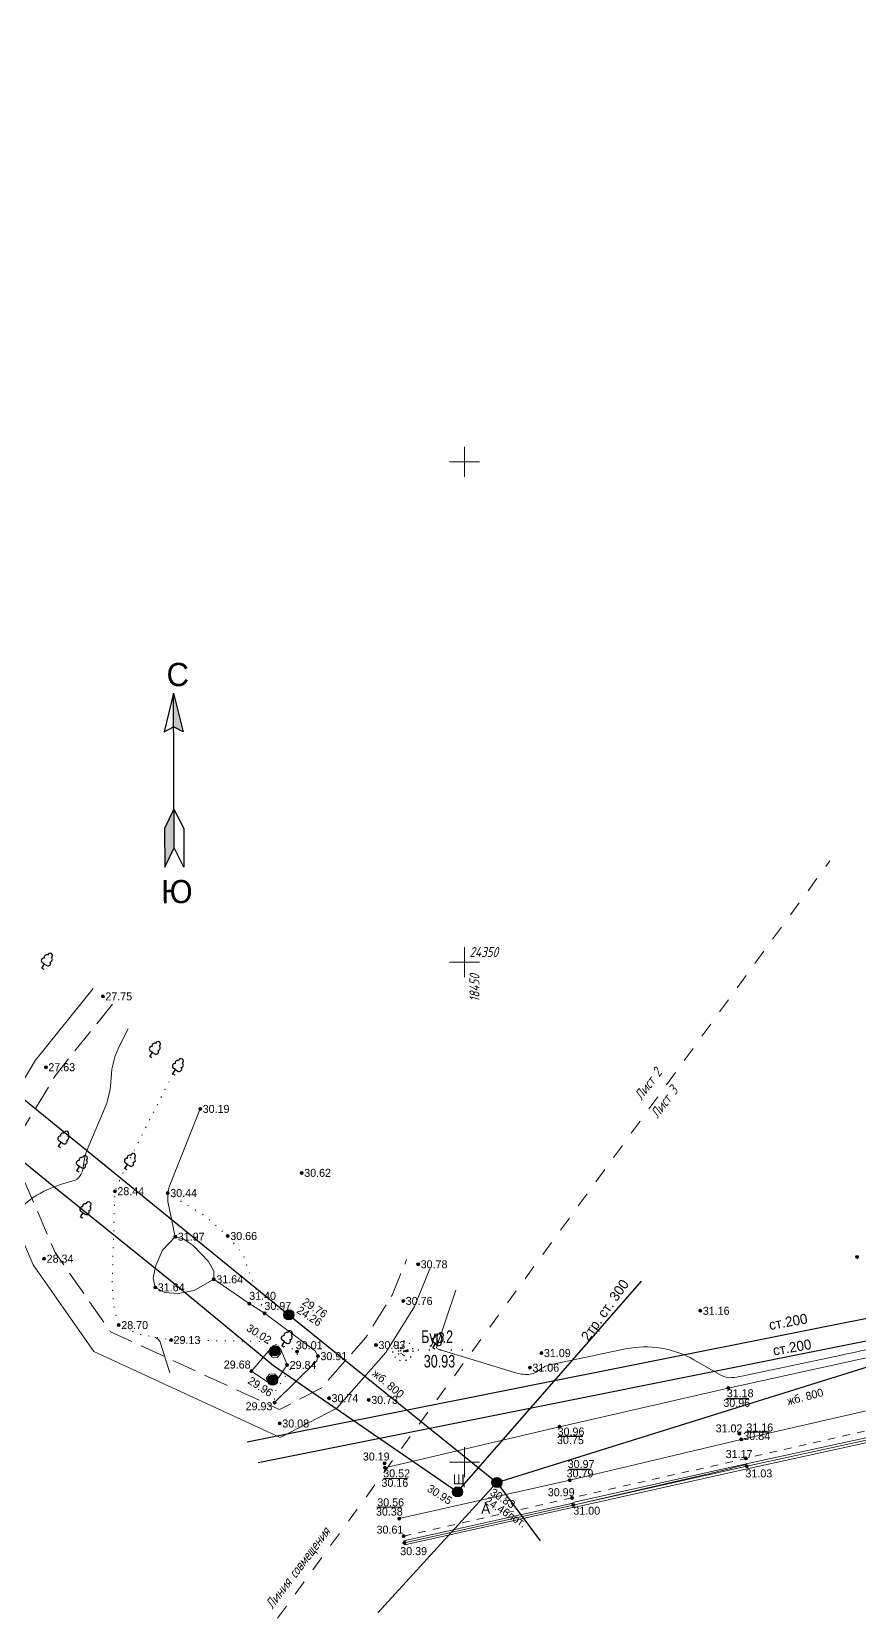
# Model space of a CAD drawing. Header units: metres. Extents: x 17798 to 18902, y 24284 to 24836.
# Drawn here: x 18406.7 to 18489.5, y 24284.4 to 24443 of the extents above; entities that cross this region are included whole.
import ezdxf

# ---------------------------------------------------------------- set-up
doc = ezdxf.new("R2010")
doc.units = ezdxf.units.M
for name, pattern in [('CONTI', [1, 0, 1]), ('g5_01_5x1_5', [3, 1.5, -1.5]), ('g5_05x2', [7, 5, -2]), ('g5_366', [1.7, 0.2, -1.5])]:
    doc.linetypes.add(name, pattern=pattern)
for name, color, linetype in [('02_Сетка', 7, 'Continuous'), ('06_Инженерно-технические сооружения', 7, 'Continuous'), ('10_Границы покрытий и угодий', 7, 'Continuous'), ('12_Рельеф', 7, 'Continuous'), ('13_Растительность', 7, 'Continuous'), ('14_Ограждения', 7, 'Continuous'), ('19_Горизонтали', 7, 'Continuous'), ('30_Канализация', 7, 'Continuous'), ('31_Водопровод', 7, 'Continuous'), ('32_Теплосеть', 7, 'Continuous'), ('44_Крышки колодцев', 7, 'Continuous'), ('45_Номера колодцев', 7, 'Continuous'), ('61_Отметки высоты поверхности', 7, 'Continuous'), ('BORE', 7, 'CONTI'), ('rastr', 7, 'Continuous')]:
    doc.layers.add(name, color=color, linetype=linetype)
doc.styles.add('LIKE11', font='bm431.shx')
doc.styles.add('LIKE17', font='d431.shx')
doc.styles.add('LIKE32', font='peteri.shx')
doc.styles.add('Line_GUGK', font='bm431.ttf', dxfattribs={"height": 1})
doc.styles.add('SHRFT', font='TXT', dxfattribs={"width": 0.75})
doc.styles.get("Standard").update_dxf_attribs({"font": 'SPDS.shx', "oblique": 15, "height": 2})
doc.linetypes.add('g5_084b', pattern='A,0.001,[18,GUGK_2005.shx,S=10,R=180.000005,X=0,Y=0],1,[18,GUGK_2005.shx,S=30,R=180.000005,X=0,Y=0],1', length=2.001)
doc.linetypes.add('g5_121_t', pattern='A,8,-0.6,["Т",Line_GUGK,S=2,R=0,X=0,Y=-1],-2.5,24', length=35.1)
doc.linetypes.add('g5_122_kl', pattern='A,2,-2,3,-0.6,["Кл",Line_GUGK,S=2,R=0,X=0,Y=-1],-5,3,-2,8,-2,8,-2,6', length=43.6)
doc.linetypes.add('g5_122_v', pattern='A,2,-2,3,-0.6,["В",Line_GUGK,S=2,R=0,X=0,Y=-1],-2.8,3,-2,8,-2,8,-2,6', length=41.4)
doc.linetypes.add('g5_472', pattern='A,0,-8,[25,GUGK_2005.shx,S=0.8,R=0,X=0,Y=-0.4],0', length=8)
doc.linetypes.add('g5_474_1a', pattern='A,2,-0.5,[28,GUGK_2005.shx,S=2,R=0,X=0,Y=0],-0.5,2', length=5)

# ---------------------------------------------------------------- blocks, each defined once
blk = doc.blocks.new('g5_117t')
h = blk.add_hatch(color=255)
h.paths.add_polyline_path([(-0.08, -0.08), (-0.92, -0.08, 0.367426), (-0.08, -0.92)])
h.paths.add_polyline_path([(0.07, -0.92, 0.367426), (0.92, -0.08), (0.07, -0.08)])
h.paths.add_polyline_path([(0.92, 0.07, 0.921954), (-0.92, 0.07)])
at = {"color": 0, "flags": 128}
for points in [[(-1, 0), (1, 0)], [(0, -1), (0, 0)]]:
    blk.add_lwpolyline(points, dxfattribs=at)
at = {"color": 0}
blk.add_circle((0, 0), 1, dxfattribs=at)
at = {"style": 'LIKE11', "flags": 8}
for tag, p in [('Номер', (0, 1.7)), ('Отметка кольца люка', (0, -2.8)), ('Отметка земли (возле него)', (0, -4.8)), ('Верх прокладки', (0, -6.8)), ('Низ прокладки', (0, -8.8))]:
    blk.add_attdef(tag, p, '', height=1.6, dxfattribs=at)
blk = doc.blocks.new('g5_388_1')
at = {"color": 0, "flags": 128}
blk.add_lwpolyline([(0, 0.99), (0.51, 0.99, 0.798042), (0.73, 1.95, 0.636328), (0.46, 2.81, 0.533064), (0, 3.5, 0.533064), (-0.46, 2.81, 0.636328), (-0.73, 1.95, 0.798042), (-0.51, 0.99)], format="xyb", dxfattribs=at)
for points in [[(0, 0.99), (-0.51, 0.99)], [(0.5, 0), (0, 0), (0, 0.99)]]:
    blk.add_lwpolyline(points, dxfattribs=at)
at = {"style": 'LIKE11', "flags": 8}
for tag, p in [('Описание', (-14.19, 0.84)), ('Метрические данные', (1.49, 0.46))]:
    blk.add_attdef(tag, p, '', height=2, dxfattribs=at)
blk = doc.blocks.new('g5_117d')
h = blk.add_hatch(color=255)
h.paths.add_polyline_path([(0.32, 0.47), (0.32, 0.87, 0.18146), (-0.33, 0.87), (-0.33, 0.47)])
h.paths.add_polyline_path([(-0.79, 0.47), (-0.48, 0.47), (-0.48, 0.79, 0.123687)])
h.paths.add_polyline_path([(0.47, 0.47), (0.79, 0.47, 0.123687), (0.47, 0.79)])
h.paths.add_polyline_path([(0.47, -0.33), (0.87, -0.33, 0.089995), (0.93, 0, 0.089995), (0.87, 0.32), (0.47, 0.32)])
h.paths.add_polyline_path([(0.32, 0.32), (-0.33, 0.32), (-0.33, -0.33), (0.32, -0.33)])
h.paths.add_polyline_path([(-0.48, 0.32), (-0.87, 0.32, 0.089995), (-0.93, 0, 0.089995), (-0.87, -0.33), (-0.48, -0.33)])
h.paths.add_polyline_path([(-0.48, -0.79), (-0.48, -0.48), (-0.79, -0.48, 0.123687)])
h.paths.add_polyline_path([(-0.33, -0.48), (-0.33, -0.87, 0.18146), (0.32, -0.87), (0.32, -0.48)])
h.paths.add_polyline_path([(0.79, -0.48), (0.47, -0.48), (0.47, -0.79, 0.123687)])
at = {"color": 0, "flags": 128}
for points in [[(-0.92, 0.4), (0.92, 0.4)], [(-0.4, 0.92), (-0.4, -0.92)], [(0.4, 0.92), (0.4, -0.92)], [(-0.92, -0.4), (0.92, -0.4)]]:
    blk.add_lwpolyline(points, dxfattribs=at)
at = {"color": 0}
blk.add_circle((0, 0), 1, dxfattribs=at)
at = {"style": 'LIKE11', "flags": 8}
for tag, p in [('Номер', (0, 1.7)), ('Отметка кольца люка', (0, -2.8)), ('Отметка земли (возле него)', (0, -4.8)), ('Верх прокладки', (0, -6.8)), ('Низ прокладки', (0, -8.8))]:
    blk.add_attdef(tag, p, '', height=1.6, dxfattribs=at)
blk = doc.blocks.new('g5_012')
at = {"color": 92, "linetype": 'ByBlock', "lineweight": -2}
for p, q in [((-3, 0), (3, 0)), ((0, -3), (0, 3))]:
    blk.add_line(p, q, dxfattribs=at)
blk = doc.blocks.new('g5_330')
at = {"linetype": 'ByBlock', "lineweight": -2}
blk.add_hatch(color=0, dxfattribs=at).paths.add_polyline_path([(-0.3, 0, 1), (0.3, 0, 1)])
at = {"color": 0, "linetype": 'ByBlock', "lineweight": -2}
blk.add_circle((0, 0), 0.3, dxfattribs=at)
at = {"color": 0, "linetype": 'ByBlock', "lineweight": 15, "flags": 12}
for tag, p in [('number', (-7.62, -0.8)), ('z', (0.5, -0.8))]:
    blk.add_attdef(tag, p, '', height=1.6, dxfattribs=at)
blk = doc.blocks.new('A$C382B7D53')
for points in [[(0, 7.81), (0.62, 7.5), (0, 10)], [(0, 2.5), (-0.62, 1.25), (-0.62, -1.25), (0, 0)]]:
    blk.add_hatch(color=0).paths.add_polyline_path(points)
at = {"color": 0}
blk.add_line((0, 0), (0, 10), dxfattribs=at)
for points in [[(0, 10), (-0.62, 7.5), (0, 7.81)], [(0, 10), (0.62, 7.5), (0, 7.81)], [(0, 2.5), (-0.62, 1.25), (-0.62, -1.25), (0, 0)], [(0, 2.5), (0.62, 1.25), (0.62, -1.25), (0, 0)]]:
    blk.add_lwpolyline(points, dxfattribs=at)
at = {"color": 0, "style": 'LIKE17'}
for s, p in [('С', (-0.44, 10.45)), ('Ю', (-0.85, -3.58))]:
    blk.add_text(s, height=1.5, dxfattribs=at).set_placement(p)
blk = doc.blocks.new('BL_985')
at = {"color": 0}
for radius in [2, 1, 0.8, 0.6, 0.4, 0.2]:
    blk.add_circle((0, 0), radius, dxfattribs=at)

msp = doc.modelspace()

# ---------------------------------------------------------------- linework, layer by layer
at = {"layer": '06_Инженерно-технические сооружения', "color": 7, "linetype": 'Continuous', "lineweight": 20, "ltscale": 0.5, "flags": 128}
for points in [[(18430.38, 24311.06), (18428.7, 24309.12), (18430.55, 24307.86), (18431.4, 24308.45), (18432.27, 24309.73), (18431.66, 24311.22), (18431.38, 24311.61), (18430.9, 24311.66), (18430.38, 24311.06)], [(18430.78, 24310.52), (18431.26, 24310.49), (18431.6, 24310.83), (18431.66, 24311.22), (18431.38, 24311.61), (18430.9, 24311.66), (18430.38, 24311.06), (18430.47, 24310.86), (18430.78, 24310.52)], [(18430.55, 24307.86), (18430.19, 24308.41), (18430.51, 24308.8), (18431.02, 24308.83), (18431.4, 24308.45), (18430.55, 24307.86)]]:
    msp.add_lwpolyline(points, dxfattribs=at)
at = {"layer": '10_Границы покрытий и угодий', "color": 7, "linetype": 'Continuous', "lineweight": 20, "ltscale": 0.5, "flags": 128}
for points in [[(18412.88, 24347.36), (18407.12, 24340.21), (18401.85, 24331.48), (18406.88, 24319.74), (18412.96, 24311.06), (18431.57, 24302.49), (18437.24, 24305.41), (18442.15, 24310.97), (18445, 24315.56), (18446.52, 24319.33)], [(18442.04, 24299.46), (18459.49, 24303.55), (18476.36, 24307.42), (18493.95, 24311.27), (18502.33, 24313.22)], [(18513.82, 24305.27), (18510.52, 24308.18), (18509.66, 24308.72), (18507.68, 24308.9), (18504.18, 24308.32), (18495.26, 24306.3), (18477.66, 24302.29), (18460.53, 24298.2), (18443.48, 24294.37)]]:
    msp.add_lwpolyline(points, dxfattribs=at)
at = {"layer": '10_Границы покрытий и угодий', "color": 7, "linetype": 'g5_05x2', "lineweight": 20, "ltscale": 0.5, "flags": 128}
msp.add_lwpolyline([(18414.82, 24345.79), (18409.17, 24338.77), (18404.65, 24331.29), (18409.08, 24320.96), (18414.62, 24313.05), (18431.51, 24305.27), (18435.68, 24307.42), (18440.14, 24312.47), (18442.76, 24316.7), (18444.21, 24320.26)], dxfattribs=at)
at = {"layer": '10_Границы покрытий и угодий', "color": 7, "linetype": 'g5_366', "lineweight": 20, "ltscale": 0.5, "flags": 128}
for points in [[(18420.86, 24338.83), (18416.06, 24329.36), (18415.05, 24327.1), (18415, 24325.4), (18414.77, 24317.54), (18415, 24315.29), (18415.44, 24313.71), (18417.37, 24312.83), (18420.67, 24312.22), (18422.62, 24312.19), (18429.36, 24312.09), (18430.84, 24311.85), (18431.74, 24311.64), (18432.99, 24311.29), (18433.27, 24311.07), (18433.31, 24310.54), (18433.08, 24310.01), (18431.15, 24307.21), (18431.01, 24306.62), (18431.01, 24305.97)], [(18430.02, 24314.9), (18427.84, 24320.82), (18426.34, 24322.62), (18424.11, 24324.6), (18420.34, 24326.91)]]:
    msp.add_lwpolyline(points, dxfattribs=at)
at = {"layer": '10_Границы покрытий и угодий', "color": 7, "linetype": 'g5_01_5x1_5', "lineweight": 20, "ltscale": 0.5, "flags": 128}
msp.add_lwpolyline([(18443.92, 24292.62), (18460.76, 24296.44), (18478.13, 24300.39), (18494.75, 24304.22), (18504.82, 24306.54), (18508.47, 24307.12), (18508.91, 24307.01), (18509.36, 24306.79), (18512.64, 24304.01), (18512.12, 24303.34)], dxfattribs=at)
at = {"layer": '12_Рельеф', "color": 7, "linetype": 'g5_084b', "lineweight": 20, "ltscale": 0.5, "flags": 128}
for points in [[(18423.58, 24335.32), (18420.47, 24327.54), (18420.34, 24326.91), (18420.35, 24326.07), (18421.09, 24322.55), (18419.8, 24321.2), (18419.13, 24319.68), (18418.88, 24318.43), (18419.09, 24317.48), (18420.04, 24316.96), (18421.37, 24316.87), (18422.97, 24317.16), (18424.94, 24318.29), (18428.48, 24315.86), (18430.02, 24314.9), (18435.12, 24311.12), (18435.35, 24310.61), (18435.24, 24310.13), (18431.01, 24305.97)], [(18424.94, 24318.29), (18424.95, 24319.11), (18424.42, 24320.08), (18422.87, 24321.68), (18421.89, 24322.33), (18421.09, 24322.55)]]:
    msp.add_lwpolyline(points, dxfattribs=at)
at = {"layer": '14_Ограждения', "color": 7, "linetype": 'Continuous', "lineweight": 20, "ltscale": 0.5, "flags": 128}
for points in [[(18512.28, 24303.53), (18508.74, 24306.6), (18505.28, 24305.86), (18494.87, 24303.49), (18478.16, 24299.85), (18460.83, 24295.97)], [(18511.95, 24303.15), (18508.6, 24306.05), (18505.39, 24305.37), (18494.98, 24303), (18478.27, 24299.36), (18460.94, 24295.48)], [(18443.94, 24292.15), (18460.84, 24295.92)], [(18444.03, 24291.76), (18460.93, 24295.53)]]:
    msp.add_lwpolyline(points, dxfattribs=at)
at = {"layer": '14_Ограждения', "color": 7, "linetype": 'g5_474_1a', "lineweight": 20, "ltscale": 0.5, "flags": 128}
msp.add_lwpolyline([(18512.12, 24303.34), (18508.67, 24306.32), (18505.34, 24305.61), (18494.92, 24303.24), (18478.22, 24299.6), (18460.88, 24295.73)], dxfattribs=at)
at = {"layer": '14_Ограждения', "color": 7, "linetype": 'g5_472', "lineweight": 20, "ltscale": 0.5, "flags": 128}
msp.add_lwpolyline([(18443.99, 24291.95), (18460.88, 24295.73)], dxfattribs=at)
at = {"layer": '19_Горизонтали', "color": 42, "linetype": 'Continuous', "lineweight": 20, "ltscale": 0.5, "flags": 128}
for points, elevation in [([(18416.38, 24343.33), (18415.55, 24341.71, 0.108961), (18414.68, 24338.43), (18414.68, 24338.43, -0.091552), (18413.93, 24335.09), (18412.35, 24331.41, 0.068676), (18411.94, 24329.93), (18411.86, 24329.31, -0.076036), (18411.78, 24329.03), (18411.78, 24329.03, -0.027701), (18411.64, 24328.77), (18411.52, 24328.58, -0.186349), (18410.97, 24328.15), (18409.63, 24327.75, 0.075282), (18406.95, 24326.49), (18406.89, 24326.46, 0.090112), (18404.87, 24324.5)], 28), ([(18501.15, 24313.54), (18495.91, 24312.43, -0.001026), (18491.72, 24311.56), (18491.72, 24311.56, 0.001315), (18487.53, 24310.69), (18477.74, 24308.62, -0.03054), (18476.69, 24308.46), (18476.69, 24308.46, -0.152411), (18475.69, 24308.68), (18472.94, 24310.25, 0.182903), (18466.11, 24311.33), (18458.7, 24309.79, 0.119451), (18457.46, 24309.2), (18457.44, 24309.19, -0.180396), (18456.23, 24308.78), (18456.23, 24308.78, -0.06634), (18454.89, 24309.01), (18447.36, 24311.32, -0.069904), (18447.23, 24311.38), (18447.23, 24311.38, -0.341796), (18447.2, 24311.49), (18449.12, 24317.2)], 31), ([(18420.55, 24308.94), (18419.62, 24311.92, 0.171721), (18419.29, 24312.36), (18419.05, 24312.52)], 29), ([(18460.88, 24295.77), (18460.87, 24295.75, 0.600125), (18460.88, 24295.73), (18474.11, 24298.78, 0.006226), (18476.83, 24299.44), (18478.18, 24299.79)], 31)]:
    msp.add_lwpolyline(points, format="xyb", dxfattribs=dict(at, elevation=elevation))
at = {"layer": '30_Канализация', "color": 42, "linetype": 'g5_122_kl', "lineweight": 30, "ltscale": 0.5, "flags": 128}
for points in [[(17981.18, 24764.18), (17973.76, 24619.69), (18068.15, 24564.87), (18224.59, 24482.33), (18357.92, 24375.34), (18432.45, 24314.74), (18453.24, 24297.97), (18504.49, 24313.98), (18591.36, 24418.31), (18643.88, 24411.2), (18665.87, 24407.08), (18685.74, 24402.11)], [(18453.24, 24297.97), (18441.35, 24284.96)], [(18453.24, 24297.97), (18457.56, 24292.14)]]:
    msp.add_lwpolyline(points, dxfattribs=at)
at = {"layer": '31_Водопровод', "color": 94, "linetype": 'g5_122_v', "lineweight": 30, "ltscale": 0.5, "flags": 128}
for points in [[(18428.29, 24302.06), (18495.57, 24315.46), (18501.61, 24317), (18513.26, 24328.99), (18520.22, 24338.28), (18551.01, 24375.44), (18567.96, 24396.12), (18571.6, 24400.43), (18560.18, 24409.53)], [(18429.39, 24299.99), (18503.47, 24314.8), (18515.28, 24327.09), (18528.58, 24315.16)]]:
    msp.add_lwpolyline(points, dxfattribs=at)
at = {"layer": '32_Теплосеть', "color": 5, "linetype": 'g5_121_t', "lineweight": 30, "ltscale": 0.5, "flags": 128}
msp.add_lwpolyline([(18275.33, 24437.65), (18303.31, 24414.46), (18341.99, 24382.51), (18345.42, 24379.69), (18374.81, 24355.4), (18387.83, 24344.83), (18408.4, 24327.99), (18420.93, 24317.91), (18430.91, 24309.67), (18449.31, 24297.04), (18467.7, 24318.12)], dxfattribs=at)
at = {"layer": '61_Отметки высоты поверхности', "flags": 128}
for points in [[(18476.2, 24306.38), (18478.44, 24306.39)], [(18459.42, 24302.6), (18461.81, 24302.62)], [(18478.09, 24303.06), (18480.46, 24303.06)], [(18460.45, 24299.32), (18462.63, 24299.32)], [(18441.89, 24298.39), (18444.31, 24298.41)], [(18441.24, 24295.54), (18443.67, 24295.52)]]:
    msp.add_lwpolyline(points, dxfattribs=at)
at = {"layer": 'BORE', "color": 5}
msp.add_line((18445.32, 24311.25), (18449.91, 24311.25), dxfattribs=at)
at = {"layer": 'rastr', "color": 5, "linetype": 'g5_01_5x1_5', "lineweight": 20, "flags": 128}
msp.add_lwpolyline([(18431.32, 24284.41), (18486.52, 24360.12)], dxfattribs=at)

# ---------------------------------------------------------------- block references
at = {"xscale": 1.546400786235092, "yscale": 1.546400786235092, "zscale": 1.546400786235092, "rotation": 0.2732442441162334}
msp.add_blockref('A$C382B7D53', (18420.98, 24361.42), dxfattribs=at)
at = {"layer": '02_Сетка', "color": 92, "linetype": 'Continuous', "lineweight": 15, "ltscale": 0.5, "xscale": 0.5, "yscale": 0.5}
for p in [(18450, 24400), (18450, 24350), (18450, 24300)]:
    msp.add_blockref('g5_012', p, dxfattribs=at)
at = {"layer": '13_Растительность', "color": 92, "linetype": 'Continuous', "lineweight": 20, "xscale": 0.5, "yscale": 0.5, "zscale": 0.5, "rotation": 327.2608096277772}
for p in [(18407.76, 24349.38, 27.43), (18418.55, 24340.55, 28.21), (18420.86, 24338.83, 28.3), (18409.4, 24331.58, 27.72), (18411.26, 24329.14, 27.94), (18416.06, 24329.36, 28.43), (18411.61, 24324.52, 28.25), (18431.74, 24311.64, 29.84), (18446.83, 24311.44, 31)]:
    msp.add_blockref('g5_388_1', p, dxfattribs=at)
at = {"layer": '44_Крышки колодцев', "color": 7, "linetype": 'Continuous', "lineweight": 20, "xscale": 0.5, "yscale": 0.5, "zscale": 0.5, "rotation": 327.2608096277772}
for name, p in [('g5_117d', (18432.45, 24314.74, 29.76)), ('g5_117t', (18431.02, 24311.13, 30.02)), ('g5_117t', (18430.82, 24308.2, 29.96)), ('g5_117t', (18449.31, 24297.04, 30.95)), ('g5_117d', (18453.24, 24297.97, 30.83))]:
    msp.add_blockref(name, p, dxfattribs=at)
at = {"layer": '61_Отметки высоты поверхности', "color": 7, "linetype": 'Continuous', "lineweight": 20, "xscale": 0.5, "yscale": 0.5, "zscale": 0.5}
for p in [(18413.85, 24346.57, 27.75), (18408.15, 24339.49, 27.63), (18423.58, 24335.32, 30.19), (18433.73, 24328.93, 30.62), (18415.05, 24327.1, 28.43), (18420.34, 24326.91, 30.44), (18421.09, 24322.55, 31.97), (18426.34, 24322.62, 30.66), (18407.98, 24320.35, 28.34), (18445.37, 24319.79, 30.78), (18489.24, 24320.53, 31.03), (18424.94, 24318.29, 31.64), (18419.09, 24317.48, 31.64), (18428.48, 24315.86, 31.4), (18430.02, 24314.9, 30.97), (18443.88, 24316.13, 30.76), (18473.57, 24315.14, 31.16), (18415.44, 24313.71, 28.7), (18420.67, 24312.22, 29.13), (18441.15, 24311.72, 30.93), (18433.27, 24311.07, 30.01), (18435.35, 24310.61, 30.91), (18457.69, 24310.92, 31.09), (18428.7, 24309.12, 29.68), (18432.27, 24309.73, 29.84), (18456.54, 24309.46, 31.06), (18476.36, 24307.42, 30.96), (18431.01, 24305.97, 29.93), (18436.46, 24306.41, 30.74), (18440.43, 24306.24, 30.73), (18431.54, 24303.88, 30.08), (18459.49, 24303.55, 30.75), (18477.48, 24302.86, 31.02), (18477.66, 24302.29, 30.84), (18442.01, 24299.9, 30.19), (18442.04, 24299.46, 30.16), (18478.13, 24300.39, 31.17), (18478.22, 24299.6, 31.03), (18460.53, 24298.2, 30.79), (18460.76, 24296.44, 30.99), (18443.48, 24294.37, 30.38), (18460.88, 24295.73, 31), (18443.92, 24292.62, 30.61), (18443.99, 24291.95, 30.39)]:
    msp.add_blockref('g5_330', p, dxfattribs=at)
at = {"layer": 'BORE', "color": 5, "lineweight": 60, "xscale": 0.5, "yscale": 0.5, "zscale": 0.5}
msp.add_blockref('BL_985', (18443.83, 24311.13), dxfattribs=at)

# ---------------------------------------------------------------- texts
at = {"layer": '02_Сетка', "color": 3, "linetype": 'Continuous', "lineweight": 15, "oblique": 15}
msp.add_text('24350', height=1, dxfattribs=at).set_placement((18450.5, 24350.5))
msp.add_text('18450', height=1, rotation=90, dxfattribs=at).set_placement((18451.5, 24346.03))
at = {"layer": '10_Границы покрытий и угодий', "color": 7, "linetype": 'Continuous', "lineweight": 15, "style": 'LIKE11'}
for s, p in [('Щ', (18448.83, 24297.8)), ('А', (18451.68, 24294.87))]:
    msp.add_text(s, height=1, dxfattribs=at).set_placement(p)
at = {"layer": '30_Канализация', "color": 42, "linetype": 'Continuous', "lineweight": 20, "style": 'LIKE11'}
for rotation, p in [(319.949, (18440.7, 24308.74, 12.16)), (14.6592, (18482.36, 24305.7, -12.16))]:
    msp.add_text('жб. 800', height=0.8, rotation=rotation, dxfattribs=at).set_placement(p)
at = {"layer": '31_Водопровод', "color": 94, "linetype": 'Continuous', "lineweight": 15, "style": 'LIKE32'}
for p in [(18480.53, 24313.22), (18480.92, 24310.66)]:
    msp.add_text('ст.200', height=1, rotation=10.0912, dxfattribs=at).set_placement(p)
at = {"layer": '32_Теплосеть', "color": 5, "linetype": 'Continuous', "lineweight": 15, "style": 'LIKE32'}
msp.add_text('2тр. ст. 300', height=1, rotation=54.6185, dxfattribs=at).set_placement((18462.39, 24312.03))
at = {"layer": '45_Номера колодцев', "color": 7, "linetype": 'Continuous', "lineweight": 15, "ltscale": 0.5, "style": 'LIKE17'}
for s, p in [('24.26', (18433.16, 24314.99)), ('29.76', (18433.7, 24315.83)), ('30.02', (18428.12, 24313.21)), ('29.96', (18428.26, 24307.95)), ('30.95', (18446.19, 24297.17)), ('24.46лот.', (18451.94, 24295.95)), ('30.83', (18452.48, 24296.79))]:
    msp.add_text(s, height=0.8, rotation=327.2608, dxfattribs=at).set_placement(p)
at = {"layer": '61_Отметки высоты поверхности', "color": 7, "linetype": 'Continuous', "lineweight": 15, "ltscale": 0.5, "style": 'LIKE17'}
for s, p in [('27.75', (18414.1, 24346.17)), ('27.63', (18408.4, 24339.09)), ('30.19', (18423.83, 24334.92)), ('30.62', (18433.98, 24328.53)), ('28.44', (18415.3, 24326.7)), ('30.44', (18420.59, 24326.51)), ('31.97', (18421.34, 24322.15)), ('30.66', (18426.59, 24322.22)), ('28.34', (18408.23, 24319.95)), ('30.78', (18445.62, 24319.39)), ('31.64', (18425.19, 24317.89)), ('31.64', (18419.34, 24317.08)), ('31.40', (18428.48, 24316.24)), ('30.97', (18430, 24315.23)), ('30.76', (18444.13, 24315.73)), ('31.16', (18473.82, 24314.74)), ('28.70', (18415.69, 24313.31)), ('29.13', (18420.92, 24311.82)), ('30.01', (18433.14, 24311.3)), ('30.93', (18441.4, 24311.32)), ('30.91', (18435.6, 24310.21)), ('31.09', (18457.94, 24310.52)), ('29.68', (18425.94, 24309.37)), ('29.84', (18432.52, 24309.33)), ('31.06', (18456.79, 24309.06)), ('31.18', (18476.22, 24306.5)), ('29.93', (18428.12, 24305.2)), ('30.74', (18436.71, 24306.01)), ('30.73', (18440.68, 24305.84)), ('30.96', (18475.88, 24305.54)), ('30.08', (18431.79, 24303.48)), ('30.75', (18459.25, 24301.82)), ('30.96', (18459.31, 24302.67)), ('31.02', (18475.11, 24302.99)), ('30.84', (18477.88, 24302.23)), ('31.16', (18478.18, 24303.08)), ('30.19', (18439.84, 24300.18)), ('31.17', (18476.11, 24300.43)), ('30.52', (18441.88, 24298.49)), ('30.79', (18460.21, 24298.49)), ('30.97', (18460.32, 24299.43)), ('31.03', (18478.09, 24298.49)), ('30.16', (18441.7, 24297.55)), ('30.56', (18441.28, 24295.6)), ('30.99', (18458.33, 24296.61)), ('30.38', (18441.15, 24294.67)), ('31.00', (18460.88, 24294.76)), ('30.61', (18441.21, 24292.87)), ('30.39', (18443.58, 24290.72))]:
    msp.add_text(s, height=0.8, dxfattribs=at).set_placement(p)
at = {"layer": 'BORE', "color": 5, "style": 'SHRFT', "width": 0.75}
for s, p in [(' Бур.2', (18445.32, 24311.93)), ('30.93', (18445.93, 24309.48))]:
    msp.add_text(s, height=1.25, dxfattribs=at).set_placement(p)
at = {"layer": 'rastr', "color": 5, "linetype": 'Continuous', "lineweight": 15, "oblique": 15}
for s, p in [('Лист 2', (18467.7, 24336.11)), ('Лист 3', (18469.31, 24334.32)), ('Линия совмещения', (18430.81, 24285.26))]:
    msp.add_text(s, height=1, rotation=53.1087, dxfattribs=at).set_placement(p)

doc.saveas('drawing.dxf')
